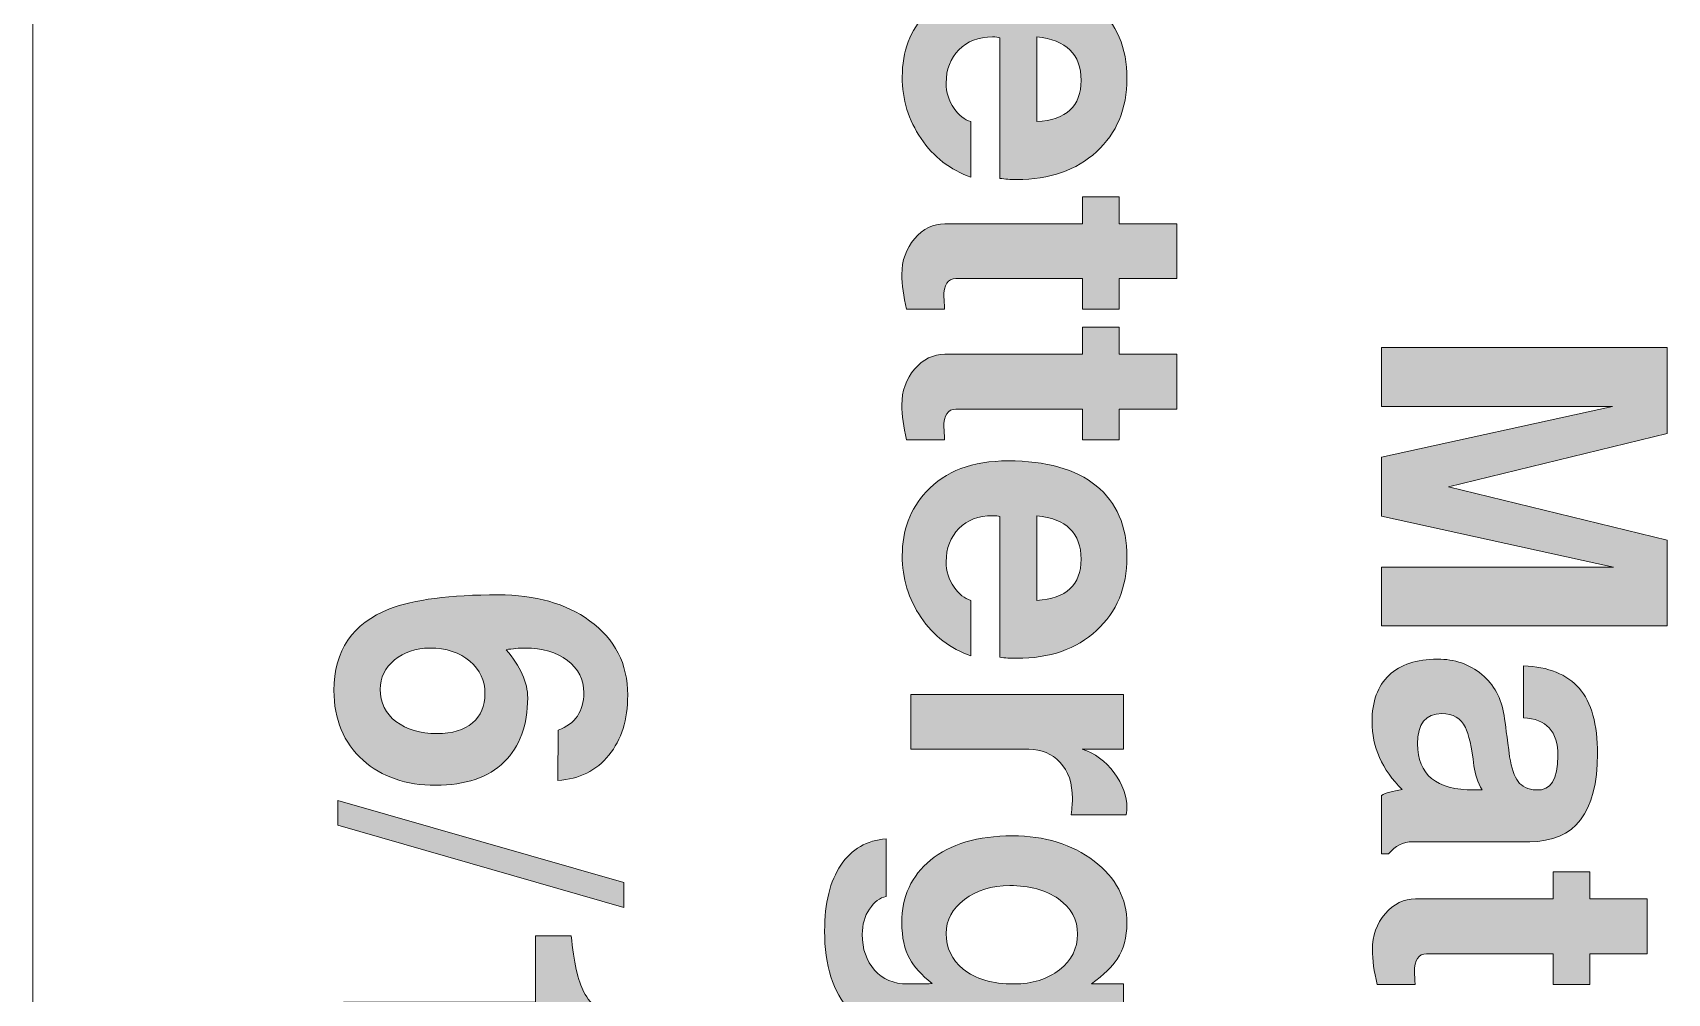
# Model space of a CAD drawing. Header units: inches. Extents: x 0.85 to 9.83, y -3.82 to -0.79.
# Drawn here: x 5.521 to 6.216, y -2.022 to -1.613 of the extents above; entities that cross this region are included whole.
import ezdxf

# ---------------------------------------------------------------- set-up
doc = ezdxf.new("R2010")
doc.units = ezdxf.units.IN
doc.header["$MEASUREMENT"] = 0
doc.layers.add('Layer 1', color=7, linetype='Continuous')

# ---------------------------------------------------------------- blocks, each defined once
blk = doc.blocks.new('block 35')
at = {"layer": 'Layer 1', "color": 7, "lineweight": 5, "true_color": 0xffffff}
blk.add_lwpolyline([(5.52138, -3.80382), (5.52138, -3.52842), (5.52138, -0.79521)], dxfattribs=at)
blk = doc.blocks.new('block 33')
at = {"layer": 'Layer 1'}
blk.add_blockref('block 35', (0, 0), dxfattribs=at)
blk = doc.blocks.new('block 54')
at = {"layer": 'Layer 1', "true_color": 0xed1f24}
h = blk.add_hatch(color=240, dxfattribs=at)
h.dxf.hatch_style = 2
edge = h.paths.add_edge_path()
edge.add_spline(control_points=[(5.93963, -1.67556), (5.93696, -1.67556), (5.93457, -1.67539), (5.93246, -1.67506), (5.93246, -1.67506), (5.93246, -1.61523), (5.93246, -1.61523), (5.93179, -1.615), (5.93074, -1.6149), (5.92929, -1.6149), (5.9234, -1.6149), (5.91865, -1.61671), (5.91505, -1.62034), (5.91143, -1.62398), (5.90963, -1.62871), (5.90963, -1.63455), (5.90963, -1.6384), (5.91073, -1.64197), (5.91296, -1.64528), (5.91507, -1.64825), (5.91746, -1.65013), (5.92013, -1.65089), (5.92013, -1.65089), (5.92013, -1.67456), (5.92013, -1.67456), (5.91135, -1.67145), (5.90429, -1.66597), (5.89896, -1.65814), (5.89363, -1.65031), (5.89096, -1.64156), (5.89096, -1.6319), (5.89096, -1.62111), (5.89435, -1.61206), (5.90112, -1.60473), (5.90923, -1.59595), (5.92084, -1.59156), (5.93596, -1.59156), (5.95218, -1.59156), (5.96465, -1.59509), (5.97338, -1.60215), (5.9821, -1.6092), (5.98646, -1.61934), (5.98646, -1.63256), (5.98646, -1.64545), (5.98215, -1.65584), (5.97354, -1.66373), (5.96493, -1.67162), (5.95363, -1.67556), (5.93963, -1.67556)], knot_values=[0, 0, 0, 0, 1, 1, 1, 2, 2, 2, 3, 3, 3, 4, 4, 4, 5, 5, 5, 6, 6, 6, 7, 7, 7, 8, 8, 8, 9, 9, 9, 10, 10, 10, 11, 11, 11, 12, 12, 12, 13, 13, 13, 14, 14, 14, 15, 15, 15, 16, 16, 16, 16], degree=3, periodic=1)
edge = h.paths.add_edge_path()
edge.add_spline(control_points=[(5.94813, -1.65089), (5.96068, -1.65022), (5.96696, -1.64439), (5.96696, -1.6334), (5.96696, -1.62229), (5.96068, -1.61613), (5.94813, -1.6149), (5.94813, -1.6149), (5.94813, -1.65089), (5.94813, -1.65089)], knot_values=[0, 0, 0, 0, 1, 1, 1, 2, 2, 2, 3, 3, 3, 3], degree=3, periodic=1)
h = blk.add_hatch(color=240, dxfattribs=at)
h.dxf.hatch_style = 2
edge = h.paths.add_edge_path()
edge.add_spline(control_points=[(5.8928, -1.73073), (5.89146, -1.72529), (5.89079, -1.72034), (5.89079, -1.7159), (5.89079, -1.71001), (5.8926, -1.70496), (5.89621, -1.70073), (5.89982, -1.69651), (5.90413, -1.6944), (5.90913, -1.6944), (5.90913, -1.6944), (5.96762, -1.6944), (5.96762, -1.6944), (5.96762, -1.6944), (5.96762, -1.6829), (5.96762, -1.6829), (5.96762, -1.6829), (5.98313, -1.6829), (5.98313, -1.6829), (5.98313, -1.6829), (5.98313, -1.6944), (5.98313, -1.6944), (5.98313, -1.6944), (6.00763, -1.6944), (6.00763, -1.6944), (6.00763, -1.6944), (6.00763, -1.71773), (6.00763, -1.71773), (6.00763, -1.71773), (5.98313, -1.71773), (5.98313, -1.71773), (5.98313, -1.71773), (5.98313, -1.73073), (5.98313, -1.73073), (5.98313, -1.73073), (5.96762, -1.73073), (5.96762, -1.73073), (5.96762, -1.73073), (5.96762, -1.71773), (5.96762, -1.71773), (5.96762, -1.71773), (5.91379, -1.71773), (5.91379, -1.71773), (5.91035, -1.71773), (5.90862, -1.72034), (5.90862, -1.72557), (5.90874, -1.72679), (5.90885, -1.72851), (5.90896, -1.73073), (5.90896, -1.73073), (5.8928, -1.73073), (5.8928, -1.73073)], knot_values=[0, 0, 0, 0, 1, 1, 1, 2, 2, 2, 3, 3, 3, 4, 4, 4, 5, 5, 5, 6, 6, 6, 7, 7, 7, 8, 8, 8, 9, 9, 9, 10, 10, 10, 11, 11, 11, 12, 12, 12, 13, 13, 13, 14, 14, 14, 15, 15, 15, 16, 16, 16, 17, 17, 17, 17], degree=3, periodic=1)
h = blk.add_hatch(color=240, dxfattribs=at)
h.dxf.hatch_style = 2
edge = h.paths.add_edge_path()
edge.add_spline(control_points=[(5.8928, -1.78623), (5.89146, -1.78078), (5.89079, -1.77584), (5.89079, -1.7714), (5.89079, -1.7655), (5.8926, -1.76045), (5.89621, -1.75623), (5.89982, -1.752), (5.90413, -1.74989), (5.90913, -1.74989), (5.90913, -1.74989), (5.96762, -1.74989), (5.96762, -1.74989), (5.96762, -1.74989), (5.96762, -1.7384), (5.96762, -1.7384), (5.96762, -1.7384), (5.98313, -1.7384), (5.98313, -1.7384), (5.98313, -1.7384), (5.98313, -1.74989), (5.98313, -1.74989), (5.98313, -1.74989), (6.00763, -1.74989), (6.00763, -1.74989), (6.00763, -1.74989), (6.00763, -1.77323), (6.00763, -1.77323), (6.00763, -1.77323), (5.98313, -1.77323), (5.98313, -1.77323), (5.98313, -1.77323), (5.98313, -1.78623), (5.98313, -1.78623), (5.98313, -1.78623), (5.96762, -1.78623), (5.96762, -1.78623), (5.96762, -1.78623), (5.96762, -1.77323), (5.96762, -1.77323), (5.96762, -1.77323), (5.91379, -1.77323), (5.91379, -1.77323), (5.91035, -1.77323), (5.90862, -1.77584), (5.90862, -1.78106), (5.90874, -1.78228), (5.90885, -1.784), (5.90896, -1.78623), (5.90896, -1.78623), (5.8928, -1.78623), (5.8928, -1.78623)], knot_values=[0, 0, 0, 0, 1, 1, 1, 2, 2, 2, 3, 3, 3, 4, 4, 4, 5, 5, 5, 6, 6, 6, 7, 7, 7, 8, 8, 8, 9, 9, 9, 10, 10, 10, 11, 11, 11, 12, 12, 12, 13, 13, 13, 14, 14, 14, 15, 15, 15, 16, 16, 16, 17, 17, 17, 17], degree=3, periodic=1)
h = blk.add_hatch(color=240, dxfattribs=at)
h.dxf.hatch_style = 2
h.paths.add_polyline_path([(6.09462, -1.8654), (6.09462, -1.8404), (6.19329, -1.8404), (6.09462, -1.81873), (6.09462, -1.79373), (6.19279, -1.77206), (6.09462, -1.77206), (6.09462, -1.74706), (6.21613, -1.74706), (6.21613, -1.78364), (6.12311, -1.80622), (6.21613, -1.82903), (6.21613, -1.8654)])
h = blk.add_hatch(color=240, dxfattribs=at)
h.dxf.hatch_style = 2
edge = h.paths.add_edge_path()
edge.add_spline(control_points=[(5.93963, -1.87923), (5.93696, -1.87923), (5.93457, -1.87906), (5.93246, -1.87873), (5.93246, -1.87873), (5.93246, -1.8189), (5.93246, -1.8189), (5.93179, -1.81867), (5.93074, -1.81856), (5.92929, -1.81856), (5.9234, -1.81856), (5.91865, -1.82038), (5.91505, -1.82401), (5.91143, -1.82764), (5.90963, -1.83238), (5.90963, -1.83822), (5.90963, -1.84207), (5.91073, -1.84564), (5.91296, -1.84894), (5.91507, -1.85192), (5.91746, -1.85379), (5.92013, -1.85456), (5.92013, -1.85456), (5.92013, -1.87823), (5.92013, -1.87823), (5.91135, -1.87512), (5.90429, -1.86964), (5.89896, -1.86181), (5.89363, -1.85398), (5.89096, -1.84523), (5.89096, -1.83556), (5.89096, -1.82478), (5.89435, -1.81573), (5.90112, -1.8084), (5.90923, -1.79961), (5.92084, -1.79523), (5.93596, -1.79523), (5.95218, -1.79523), (5.96465, -1.79875), (5.97338, -1.80581), (5.9821, -1.81287), (5.98646, -1.823), (5.98646, -1.83623), (5.98646, -1.84911), (5.98215, -1.8595), (5.97354, -1.8674), (5.96493, -1.87528), (5.95363, -1.87923), (5.93963, -1.87923)], knot_values=[0, 0, 0, 0, 1, 1, 1, 2, 2, 2, 3, 3, 3, 4, 4, 4, 5, 5, 5, 6, 6, 6, 7, 7, 7, 8, 8, 8, 9, 9, 9, 10, 10, 10, 11, 11, 11, 12, 12, 12, 13, 13, 13, 14, 14, 14, 15, 15, 15, 16, 16, 16, 16], degree=3, periodic=1)
edge = h.paths.add_edge_path()
edge.add_spline(control_points=[(5.94813, -1.85456), (5.96068, -1.85389), (5.96696, -1.84806), (5.96696, -1.83707), (5.96696, -1.82596), (5.96068, -1.8198), (5.94813, -1.81856), (5.94813, -1.81856), (5.94813, -1.85456), (5.94813, -1.85456)], knot_values=[0, 0, 0, 0, 1, 1, 1, 2, 2, 2, 3, 3, 3, 3], degree=3, periodic=1)
h = blk.add_hatch(color=240, dxfattribs=at)
h.dxf.hatch_style = 2
edge = h.paths.add_edge_path()
edge.add_spline(control_points=[(6.09462, -1.9624), (6.09462, -1.9624), (6.09462, -1.93757), (6.09462, -1.93757), (6.0964, -1.93646), (6.09934, -1.93562), (6.10346, -1.93507), (6.0949, -1.92651), (6.09062, -1.9169), (6.09062, -1.90623), (6.09062, -1.89756), (6.09304, -1.89095), (6.09787, -1.8864), (6.10271, -1.88184), (6.10956, -1.87956), (6.11846, -1.87956), (6.12579, -1.87956), (6.13207, -1.88173), (6.13729, -1.88607), (6.14251, -1.8904), (6.14568, -1.89623), (6.14679, -1.90356), (6.14724, -1.90701), (6.14801, -1.91284), (6.14912, -1.92107), (6.1499, -1.92595), (6.1511, -1.92948), (6.15271, -1.93165), (6.15432, -1.93382), (6.1569, -1.935), (6.16046, -1.93523), (6.16656, -1.93557), (6.16962, -1.93073), (6.16962, -1.92073), (6.16962, -1.91029), (6.16473, -1.9049), (6.15496, -1.90457), (6.15496, -1.90457), (6.15496, -1.8824), (6.15496, -1.8824), (6.16562, -1.88284), (6.17354, -1.88603), (6.17871, -1.89198), (6.18387, -1.89792), (6.18646, -1.90723), (6.18646, -1.9199), (6.18646, -1.94478), (6.17685, -1.95723), (6.15763, -1.95723), (6.15763, -1.95723), (6.10779, -1.95723), (6.10779, -1.95723), (6.1039, -1.95723), (6.10051, -1.95895), (6.09762, -1.9624), (6.09762, -1.9624), (6.09462, -1.9624), (6.09462, -1.9624)], knot_values=[0, 0, 0, 0, 1, 1, 1, 2, 2, 2, 3, 3, 3, 4, 4, 4, 5, 5, 5, 6, 6, 6, 7, 7, 7, 8, 8, 8, 9, 9, 9, 10, 10, 10, 11, 11, 11, 12, 12, 12, 13, 13, 13, 14, 14, 14, 15, 15, 15, 16, 16, 16, 17, 17, 17, 18, 18, 18, 19, 19, 19, 19], degree=3, periodic=1)
edge = h.paths.add_edge_path()
edge.add_spline(control_points=[(6.13396, -1.93523), (6.13396, -1.93523), (6.13746, -1.93523), (6.13746, -1.93523), (6.13557, -1.93188), (6.1344, -1.92847), (6.13396, -1.92501), (6.13295, -1.91686), (6.13173, -1.91139), (6.13029, -1.9086), (6.1284, -1.90468), (6.12507, -1.90273), (6.12029, -1.90273), (6.1134, -1.90273), (6.10996, -1.90703), (6.10996, -1.91563), (6.10996, -1.9287), (6.11796, -1.93523), (6.13396, -1.93523)], knot_values=[0, 0, 0, 0, 1, 1, 1, 2, 2, 2, 3, 3, 3, 4, 4, 4, 5, 5, 5, 6, 6, 6, 6], degree=3, periodic=1)
h = blk.add_hatch(color=240, dxfattribs=at)
h.dxf.hatch_style = 2
edge = h.paths.add_edge_path()
edge.add_spline(control_points=[(5.9628, -1.94573), (5.96313, -1.94261), (5.96329, -1.94033), (5.96329, -1.9389), (5.96329, -1.93234), (5.96154, -1.9272), (5.95804, -1.92348), (5.95454, -1.91975), (5.95013, -1.91789), (5.94479, -1.91789), (5.94479, -1.91789), (5.89463, -1.91789), (5.89463, -1.91789), (5.89463, -1.91789), (5.89463, -1.89456), (5.89463, -1.89456), (5.89463, -1.89456), (5.98496, -1.89456), (5.98496, -1.89456), (5.98496, -1.89456), (5.98496, -1.91789), (5.98496, -1.91789), (5.98496, -1.91789), (5.96746, -1.91789), (5.96746, -1.91789), (5.97279, -1.91956), (5.97729, -1.92289), (5.98096, -1.92789), (5.98463, -1.9329), (5.98646, -1.93789), (5.98646, -1.94289), (5.98646, -1.94345), (5.98635, -1.9444), (5.98612, -1.94573), (5.98612, -1.94573), (5.9628, -1.94573), (5.9628, -1.94573)], knot_values=[0, 0, 0, 0, 1, 1, 1, 2, 2, 2, 3, 3, 3, 4, 4, 4, 5, 5, 5, 6, 6, 6, 7, 7, 7, 8, 8, 8, 9, 9, 9, 10, 10, 10, 11, 11, 11, 12, 12, 12, 12], degree=3, periodic=1)
h = blk.add_hatch(color=240, dxfattribs=at)
h.dxf.hatch_style = 2
edge = h.paths.add_edge_path()
edge.add_spline(control_points=[(5.89129, -2.03923), (5.88229, -2.03923), (5.87474, -2.03583), (5.86863, -2.02906), (5.86152, -2.02117), (5.85796, -2.00989), (5.85796, -1.99523), (5.85796, -1.98334), (5.86027, -1.97398), (5.86487, -1.96714), (5.86949, -1.96031), (5.8759, -1.95662), (5.88413, -1.95606), (5.88413, -1.95606), (5.88413, -1.98052), (5.88413, -1.98052), (5.88146, -1.98109), (5.8791, -1.98287), (5.87704, -1.98589), (5.87499, -1.98891), (5.87396, -1.99248), (5.87396, -1.99661), (5.87396, -2.00287), (5.87571, -2.00795), (5.87921, -2.01186), (5.88271, -2.01577), (5.88735, -2.01773), (5.89313, -2.01773), (5.89913, -2.01773), (5.90263, -2.01767), (5.90363, -2.01756), (5.89907, -2.01388), (5.8959, -2.01035), (5.89412, -2.00701), (5.89191, -2.00298), (5.89079, -1.9979), (5.89079, -1.99175), (5.89079, -1.98058), (5.89485, -1.9717), (5.90296, -1.96512), (5.9114, -1.95818), (5.92301, -1.95473), (5.93779, -1.95473), (5.95157, -1.95473), (5.96313, -1.9583), (5.97246, -1.96545), (5.98179, -1.9726), (5.98646, -1.98142), (5.98646, -1.99192), (5.98646, -1.99784), (5.98507, -2.00293), (5.98229, -2.00718), (5.98018, -2.01029), (5.97657, -2.01381), (5.97146, -2.01773), (5.97146, -2.01773), (5.98496, -2.01773), (5.98496, -2.01773), (5.98496, -2.01773), (5.98496, -2.03923), (5.98496, -2.03923), (5.98496, -2.03923), (5.89129, -2.03923), (5.89129, -2.03923)], knot_values=[0, 0, 0, 0, 1, 1, 1, 2, 2, 2, 3, 3, 3, 4, 4, 4, 5, 5, 5, 6, 6, 6, 7, 7, 7, 8, 8, 8, 9, 9, 9, 10, 10, 10, 11, 11, 11, 12, 12, 12, 13, 13, 13, 14, 14, 14, 15, 15, 15, 16, 16, 16, 17, 17, 17, 18, 18, 18, 19, 19, 19, 20, 20, 20, 21, 21, 21, 21], degree=3, periodic=1)
edge = h.paths.add_edge_path()
edge.add_spline(control_points=[(5.93846, -2.01773), (5.94623, -2.01773), (5.95268, -2.01573), (5.95779, -2.01173), (5.9629, -2.00772), (5.96546, -2.00267), (5.96546, -1.99656), (5.96546, -1.99034), (5.96276, -1.98534), (5.95738, -1.98156), (5.95199, -1.97778), (5.94507, -1.97589), (5.93663, -1.97589), (5.92896, -1.97589), (5.92254, -1.97786), (5.91738, -1.98181), (5.91221, -1.98575), (5.90963, -1.99056), (5.90963, -1.99623), (5.90963, -2.00245), (5.91201, -2.0075), (5.9168, -2.01139), (5.92202, -2.01561), (5.92923, -2.01773), (5.93846, -2.01773)], knot_values=[0, 0, 0, 0, 1, 1, 1, 2, 2, 2, 3, 3, 3, 4, 4, 4, 5, 5, 5, 6, 6, 6, 7, 7, 7, 8, 8, 8, 8], degree=3, periodic=1)
h = blk.add_hatch(color=240, dxfattribs=at)
h.dxf.hatch_style = 2
edge = h.paths.add_edge_path()
edge.add_spline(control_points=[(6.09279, -2.0179), (6.09146, -2.01245), (6.09079, -2.00751), (6.09079, -2.00307), (6.09079, -1.99717), (6.0926, -1.99212), (6.0962, -1.98789), (6.09982, -1.98367), (6.10413, -1.98156), (6.10912, -1.98156), (6.10912, -1.98156), (6.16762, -1.98156), (6.16762, -1.98156), (6.16762, -1.98156), (6.16762, -1.97007), (6.16762, -1.97007), (6.16762, -1.97007), (6.18313, -1.97007), (6.18313, -1.97007), (6.18313, -1.97007), (6.18313, -1.98156), (6.18313, -1.98156), (6.18313, -1.98156), (6.20763, -1.98156), (6.20763, -1.98156), (6.20763, -1.98156), (6.20763, -2.0049), (6.20763, -2.0049), (6.20763, -2.0049), (6.18313, -2.0049), (6.18313, -2.0049), (6.18313, -2.0049), (6.18313, -2.0179), (6.18313, -2.0179), (6.18313, -2.0179), (6.16762, -2.0179), (6.16762, -2.0179), (6.16762, -2.0179), (6.16762, -2.0049), (6.16762, -2.0049), (6.16762, -2.0049), (6.11379, -2.0049), (6.11379, -2.0049), (6.11034, -2.0049), (6.10862, -2.00751), (6.10862, -2.01273), (6.10874, -2.01395), (6.10885, -2.01567), (6.10896, -2.0179), (6.10896, -2.0179), (6.09279, -2.0179), (6.09279, -2.0179)], knot_values=[0, 0, 0, 0, 1, 1, 1, 2, 2, 2, 3, 3, 3, 4, 4, 4, 5, 5, 5, 6, 6, 6, 7, 7, 7, 8, 8, 8, 9, 9, 9, 10, 10, 10, 11, 11, 11, 12, 12, 12, 13, 13, 13, 14, 14, 14, 15, 15, 15, 16, 16, 16, 17, 17, 17, 17], degree=3, periodic=1)
at = {"layer": 'Layer 1', "lineweight": 0}
blk.add_lwpolyline([(6.09462, -1.8654), (6.09462, -1.8404), (6.19329, -1.8404), (6.09462, -1.81873), (6.09462, -1.79373), (6.19279, -1.77206), (6.09462, -1.77206), (6.09462, -1.74706), (6.21613, -1.74706), (6.21613, -1.78364), (6.12311, -1.80622), (6.21613, -1.82903), (6.21613, -1.8654), (6.09462, -1.8654)], dxfattribs=at)
for points, knots in [([(5.93963, -1.67556), (5.93696, -1.67556), (5.93457, -1.67539), (5.93246, -1.67506), (5.93246, -1.67506), (5.93246, -1.61523), (5.93246, -1.61523), (5.93179, -1.615), (5.93074, -1.6149), (5.92929, -1.6149), (5.9234, -1.6149), (5.91865, -1.61671), (5.91505, -1.62034), (5.91143, -1.62398), (5.90963, -1.62871), (5.90963, -1.63455), (5.90963, -1.6384), (5.91073, -1.64197), (5.91296, -1.64528), (5.91507, -1.64825), (5.91746, -1.65013), (5.92013, -1.65089), (5.92013, -1.65089), (5.92013, -1.67456), (5.92013, -1.67456), (5.91135, -1.67145), (5.90429, -1.66597), (5.89896, -1.65814), (5.89363, -1.65031), (5.89096, -1.64156), (5.89096, -1.6319), (5.89096, -1.62111), (5.89435, -1.61206), (5.90112, -1.60473), (5.90923, -1.59595), (5.92084, -1.59156), (5.93596, -1.59156), (5.95218, -1.59156), (5.96465, -1.59509), (5.97338, -1.60215), (5.9821, -1.6092), (5.98646, -1.61934), (5.98646, -1.63256), (5.98646, -1.64545), (5.98215, -1.65584), (5.97354, -1.66373), (5.96493, -1.67162), (5.95363, -1.67556), (5.93963, -1.67556)], [0, 0, 0, 0, 1, 1, 1, 2, 2, 2, 3, 3, 3, 4, 4, 4, 5, 5, 5, 6, 6, 6, 7, 7, 7, 8, 8, 8, 9, 9, 9, 10, 10, 10, 11, 11, 11, 12, 12, 12, 13, 13, 13, 14, 14, 14, 15, 15, 15, 16, 16, 16, 16]), ([(5.94813, -1.65089), (5.96068, -1.65022), (5.96696, -1.64439), (5.96696, -1.6334), (5.96696, -1.62229), (5.96068, -1.61613), (5.94813, -1.6149), (5.94813, -1.6149), (5.94813, -1.65089), (5.94813, -1.65089)], [0, 0, 0, 0, 1, 1, 1, 2, 2, 2, 3, 3, 3, 3]), ([(5.8928, -1.73073), (5.89146, -1.72529), (5.89079, -1.72034), (5.89079, -1.7159), (5.89079, -1.71001), (5.8926, -1.70496), (5.89621, -1.70073), (5.89982, -1.69651), (5.90413, -1.6944), (5.90913, -1.6944), (5.90913, -1.6944), (5.96762, -1.6944), (5.96762, -1.6944), (5.96762, -1.6944), (5.96762, -1.6829), (5.96762, -1.6829), (5.96762, -1.6829), (5.98313, -1.6829), (5.98313, -1.6829), (5.98313, -1.6829), (5.98313, -1.6944), (5.98313, -1.6944), (5.98313, -1.6944), (6.00763, -1.6944), (6.00763, -1.6944), (6.00763, -1.6944), (6.00763, -1.71773), (6.00763, -1.71773), (6.00763, -1.71773), (5.98313, -1.71773), (5.98313, -1.71773), (5.98313, -1.71773), (5.98313, -1.73073), (5.98313, -1.73073), (5.98313, -1.73073), (5.96762, -1.73073), (5.96762, -1.73073), (5.96762, -1.73073), (5.96762, -1.71773), (5.96762, -1.71773), (5.96762, -1.71773), (5.91379, -1.71773), (5.91379, -1.71773), (5.91035, -1.71773), (5.90862, -1.72034), (5.90862, -1.72557), (5.90874, -1.72679), (5.90885, -1.72851), (5.90896, -1.73073), (5.90896, -1.73073), (5.8928, -1.73073), (5.8928, -1.73073)], [0, 0, 0, 0, 1, 1, 1, 2, 2, 2, 3, 3, 3, 4, 4, 4, 5, 5, 5, 6, 6, 6, 7, 7, 7, 8, 8, 8, 9, 9, 9, 10, 10, 10, 11, 11, 11, 12, 12, 12, 13, 13, 13, 14, 14, 14, 15, 15, 15, 16, 16, 16, 17, 17, 17, 17]), ([(5.8928, -1.78623), (5.89146, -1.78078), (5.89079, -1.77584), (5.89079, -1.7714), (5.89079, -1.7655), (5.8926, -1.76045), (5.89621, -1.75623), (5.89982, -1.752), (5.90413, -1.74989), (5.90913, -1.74989), (5.90913, -1.74989), (5.96762, -1.74989), (5.96762, -1.74989), (5.96762, -1.74989), (5.96762, -1.7384), (5.96762, -1.7384), (5.96762, -1.7384), (5.98313, -1.7384), (5.98313, -1.7384), (5.98313, -1.7384), (5.98313, -1.74989), (5.98313, -1.74989), (5.98313, -1.74989), (6.00763, -1.74989), (6.00763, -1.74989), (6.00763, -1.74989), (6.00763, -1.77323), (6.00763, -1.77323), (6.00763, -1.77323), (5.98313, -1.77323), (5.98313, -1.77323), (5.98313, -1.77323), (5.98313, -1.78623), (5.98313, -1.78623), (5.98313, -1.78623), (5.96762, -1.78623), (5.96762, -1.78623), (5.96762, -1.78623), (5.96762, -1.77323), (5.96762, -1.77323), (5.96762, -1.77323), (5.91379, -1.77323), (5.91379, -1.77323), (5.91035, -1.77323), (5.90862, -1.77584), (5.90862, -1.78106), (5.90874, -1.78228), (5.90885, -1.784), (5.90896, -1.78623), (5.90896, -1.78623), (5.8928, -1.78623), (5.8928, -1.78623)], [0, 0, 0, 0, 1, 1, 1, 2, 2, 2, 3, 3, 3, 4, 4, 4, 5, 5, 5, 6, 6, 6, 7, 7, 7, 8, 8, 8, 9, 9, 9, 10, 10, 10, 11, 11, 11, 12, 12, 12, 13, 13, 13, 14, 14, 14, 15, 15, 15, 16, 16, 16, 17, 17, 17, 17]), ([(5.93963, -1.87923), (5.93696, -1.87923), (5.93457, -1.87906), (5.93246, -1.87873), (5.93246, -1.87873), (5.93246, -1.8189), (5.93246, -1.8189), (5.93179, -1.81867), (5.93074, -1.81856), (5.92929, -1.81856), (5.9234, -1.81856), (5.91865, -1.82038), (5.91505, -1.82401), (5.91143, -1.82764), (5.90963, -1.83238), (5.90963, -1.83822), (5.90963, -1.84207), (5.91073, -1.84564), (5.91296, -1.84894), (5.91507, -1.85192), (5.91746, -1.85379), (5.92013, -1.85456), (5.92013, -1.85456), (5.92013, -1.87823), (5.92013, -1.87823), (5.91135, -1.87512), (5.90429, -1.86964), (5.89896, -1.86181), (5.89363, -1.85398), (5.89096, -1.84523), (5.89096, -1.83556), (5.89096, -1.82478), (5.89435, -1.81573), (5.90112, -1.8084), (5.90923, -1.79961), (5.92084, -1.79523), (5.93596, -1.79523), (5.95218, -1.79523), (5.96465, -1.79875), (5.97338, -1.80581), (5.9821, -1.81287), (5.98646, -1.823), (5.98646, -1.83623), (5.98646, -1.84911), (5.98215, -1.8595), (5.97354, -1.8674), (5.96493, -1.87528), (5.95363, -1.87923), (5.93963, -1.87923)], [0, 0, 0, 0, 1, 1, 1, 2, 2, 2, 3, 3, 3, 4, 4, 4, 5, 5, 5, 6, 6, 6, 7, 7, 7, 8, 8, 8, 9, 9, 9, 10, 10, 10, 11, 11, 11, 12, 12, 12, 13, 13, 13, 14, 14, 14, 15, 15, 15, 16, 16, 16, 16]), ([(5.94813, -1.85456), (5.96068, -1.85389), (5.96696, -1.84806), (5.96696, -1.83707), (5.96696, -1.82596), (5.96068, -1.8198), (5.94813, -1.81856), (5.94813, -1.81856), (5.94813, -1.85456), (5.94813, -1.85456)], [0, 0, 0, 0, 1, 1, 1, 2, 2, 2, 3, 3, 3, 3]), ([(6.09462, -1.9624), (6.09462, -1.9624), (6.09462, -1.93757), (6.09462, -1.93757), (6.0964, -1.93646), (6.09934, -1.93562), (6.10346, -1.93507), (6.0949, -1.92651), (6.09062, -1.9169), (6.09062, -1.90623), (6.09062, -1.89756), (6.09304, -1.89095), (6.09787, -1.8864), (6.10271, -1.88184), (6.10956, -1.87956), (6.11846, -1.87956), (6.12579, -1.87956), (6.13207, -1.88173), (6.13729, -1.88607), (6.14251, -1.8904), (6.14568, -1.89623), (6.14679, -1.90356), (6.14724, -1.90701), (6.14801, -1.91284), (6.14912, -1.92107), (6.1499, -1.92595), (6.1511, -1.92948), (6.15271, -1.93165), (6.15432, -1.93382), (6.1569, -1.935), (6.16046, -1.93523), (6.16656, -1.93557), (6.16962, -1.93073), (6.16962, -1.92073), (6.16962, -1.91029), (6.16473, -1.9049), (6.15496, -1.90457), (6.15496, -1.90457), (6.15496, -1.8824), (6.15496, -1.8824), (6.16562, -1.88284), (6.17354, -1.88603), (6.17871, -1.89198), (6.18387, -1.89792), (6.18646, -1.90723), (6.18646, -1.9199), (6.18646, -1.94478), (6.17685, -1.95723), (6.15763, -1.95723), (6.15763, -1.95723), (6.10779, -1.95723), (6.10779, -1.95723), (6.1039, -1.95723), (6.10051, -1.95895), (6.09762, -1.9624), (6.09762, -1.9624), (6.09462, -1.9624), (6.09462, -1.9624)], [0, 0, 0, 0, 1, 1, 1, 2, 2, 2, 3, 3, 3, 4, 4, 4, 5, 5, 5, 6, 6, 6, 7, 7, 7, 8, 8, 8, 9, 9, 9, 10, 10, 10, 11, 11, 11, 12, 12, 12, 13, 13, 13, 14, 14, 14, 15, 15, 15, 16, 16, 16, 17, 17, 17, 18, 18, 18, 19, 19, 19, 19]), ([(5.9628, -1.94573), (5.96313, -1.94261), (5.96329, -1.94033), (5.96329, -1.9389), (5.96329, -1.93234), (5.96154, -1.9272), (5.95804, -1.92348), (5.95454, -1.91975), (5.95013, -1.91789), (5.94479, -1.91789), (5.94479, -1.91789), (5.89463, -1.91789), (5.89463, -1.91789), (5.89463, -1.91789), (5.89463, -1.89456), (5.89463, -1.89456), (5.89463, -1.89456), (5.98496, -1.89456), (5.98496, -1.89456), (5.98496, -1.89456), (5.98496, -1.91789), (5.98496, -1.91789), (5.98496, -1.91789), (5.96746, -1.91789), (5.96746, -1.91789), (5.97279, -1.91956), (5.97729, -1.92289), (5.98096, -1.92789), (5.98463, -1.9329), (5.98646, -1.93789), (5.98646, -1.94289), (5.98646, -1.94345), (5.98635, -1.9444), (5.98612, -1.94573), (5.98612, -1.94573), (5.9628, -1.94573), (5.9628, -1.94573)], [0, 0, 0, 0, 1, 1, 1, 2, 2, 2, 3, 3, 3, 4, 4, 4, 5, 5, 5, 6, 6, 6, 7, 7, 7, 8, 8, 8, 9, 9, 9, 10, 10, 10, 11, 11, 11, 12, 12, 12, 12]), ([(6.13396, -1.93523), (6.13396, -1.93523), (6.13746, -1.93523), (6.13746, -1.93523), (6.13557, -1.93188), (6.1344, -1.92847), (6.13396, -1.92501), (6.13295, -1.91686), (6.13173, -1.91139), (6.13029, -1.9086), (6.1284, -1.90468), (6.12507, -1.90273), (6.12029, -1.90273), (6.1134, -1.90273), (6.10996, -1.90703), (6.10996, -1.91563), (6.10996, -1.9287), (6.11796, -1.93523), (6.13396, -1.93523)], [0, 0, 0, 0, 1, 1, 1, 2, 2, 2, 3, 3, 3, 4, 4, 4, 5, 5, 5, 6, 6, 6, 6]), ([(5.89129, -2.03923), (5.88229, -2.03923), (5.87474, -2.03583), (5.86863, -2.02906), (5.86152, -2.02117), (5.85796, -2.00989), (5.85796, -1.99523), (5.85796, -1.98334), (5.86027, -1.97398), (5.86487, -1.96714), (5.86949, -1.96031), (5.8759, -1.95662), (5.88413, -1.95606), (5.88413, -1.95606), (5.88413, -1.98052), (5.88413, -1.98052), (5.88146, -1.98109), (5.8791, -1.98287), (5.87704, -1.98589), (5.87499, -1.98891), (5.87396, -1.99248), (5.87396, -1.99661), (5.87396, -2.00287), (5.87571, -2.00795), (5.87921, -2.01186), (5.88271, -2.01577), (5.88735, -2.01773), (5.89313, -2.01773), (5.89913, -2.01773), (5.90263, -2.01767), (5.90363, -2.01756), (5.89907, -2.01388), (5.8959, -2.01035), (5.89412, -2.00701), (5.89191, -2.00298), (5.89079, -1.9979), (5.89079, -1.99175), (5.89079, -1.98058), (5.89485, -1.9717), (5.90296, -1.96512), (5.9114, -1.95818), (5.92301, -1.95473), (5.93779, -1.95473), (5.95157, -1.95473), (5.96313, -1.9583), (5.97246, -1.96545), (5.98179, -1.9726), (5.98646, -1.98142), (5.98646, -1.99192), (5.98646, -1.99784), (5.98507, -2.00293), (5.98229, -2.00718), (5.98018, -2.01029), (5.97657, -2.01381), (5.97146, -2.01773), (5.97146, -2.01773), (5.98496, -2.01773), (5.98496, -2.01773), (5.98496, -2.01773), (5.98496, -2.03923), (5.98496, -2.03923), (5.98496, -2.03923), (5.89129, -2.03923), (5.89129, -2.03923)], [0, 0, 0, 0, 1, 1, 1, 2, 2, 2, 3, 3, 3, 4, 4, 4, 5, 5, 5, 6, 6, 6, 7, 7, 7, 8, 8, 8, 9, 9, 9, 10, 10, 10, 11, 11, 11, 12, 12, 12, 13, 13, 13, 14, 14, 14, 15, 15, 15, 16, 16, 16, 17, 17, 17, 18, 18, 18, 19, 19, 19, 20, 20, 20, 21, 21, 21, 21]), ([(6.09279, -2.0179), (6.09146, -2.01245), (6.09079, -2.00751), (6.09079, -2.00307), (6.09079, -1.99717), (6.0926, -1.99212), (6.0962, -1.98789), (6.09982, -1.98367), (6.10413, -1.98156), (6.10912, -1.98156), (6.10912, -1.98156), (6.16762, -1.98156), (6.16762, -1.98156), (6.16762, -1.98156), (6.16762, -1.97007), (6.16762, -1.97007), (6.16762, -1.97007), (6.18313, -1.97007), (6.18313, -1.97007), (6.18313, -1.97007), (6.18313, -1.98156), (6.18313, -1.98156), (6.18313, -1.98156), (6.20763, -1.98156), (6.20763, -1.98156), (6.20763, -1.98156), (6.20763, -2.0049), (6.20763, -2.0049), (6.20763, -2.0049), (6.18313, -2.0049), (6.18313, -2.0049), (6.18313, -2.0049), (6.18313, -2.0179), (6.18313, -2.0179), (6.18313, -2.0179), (6.16762, -2.0179), (6.16762, -2.0179), (6.16762, -2.0179), (6.16762, -2.0049), (6.16762, -2.0049), (6.16762, -2.0049), (6.11379, -2.0049), (6.11379, -2.0049), (6.11034, -2.0049), (6.10862, -2.00751), (6.10862, -2.01273), (6.10874, -2.01395), (6.10885, -2.01567), (6.10896, -2.0179), (6.10896, -2.0179), (6.09279, -2.0179), (6.09279, -2.0179)], [0, 0, 0, 0, 1, 1, 1, 2, 2, 2, 3, 3, 3, 4, 4, 4, 5, 5, 5, 6, 6, 6, 7, 7, 7, 8, 8, 8, 9, 9, 9, 10, 10, 10, 11, 11, 11, 12, 12, 12, 13, 13, 13, 14, 14, 14, 15, 15, 15, 16, 16, 16, 17, 17, 17, 17]), ([(5.93846, -2.01773), (5.94623, -2.01773), (5.95268, -2.01573), (5.95779, -2.01173), (5.9629, -2.00772), (5.96546, -2.00267), (5.96546, -1.99656), (5.96546, -1.99034), (5.96276, -1.98534), (5.95738, -1.98156), (5.95199, -1.97778), (5.94507, -1.97589), (5.93663, -1.97589), (5.92896, -1.97589), (5.92254, -1.97786), (5.91738, -1.98181), (5.91221, -1.98575), (5.90963, -1.99056), (5.90963, -1.99623), (5.90963, -2.00245), (5.91201, -2.0075), (5.9168, -2.01139), (5.92202, -2.01561), (5.92923, -2.01773), (5.93846, -2.01773)], [0, 0, 0, 0, 1, 1, 1, 2, 2, 2, 3, 3, 3, 4, 4, 4, 5, 5, 5, 6, 6, 6, 7, 7, 7, 8, 8, 8, 8])]:
    blk.add_open_spline(points, degree=3, knots=knots, dxfattribs=at)
blk = doc.blocks.new('block 56')
at = {"layer": 'Layer 1', "true_color": 0xed1f24}
h = blk.add_hatch(color=240, dxfattribs=at)
h.dxf.hatch_style = 2
edge = h.paths.add_edge_path()
edge.add_spline(control_points=[(5.6926, -1.93322), (5.68005, -1.93322), (5.66977, -1.92966), (5.66177, -1.92255), (5.65354, -1.91511), (5.64943, -1.90522), (5.64943, -1.89289), (5.64943, -1.87589), (5.65732, -1.86433), (5.6731, -1.85822), (5.68332, -1.85422), (5.69871, -1.85222), (5.71927, -1.85222), (5.73505, -1.85222), (5.74799, -1.85589), (5.7581, -1.86322), (5.76888, -1.871), (5.77427, -1.88155), (5.77427, -1.89488), (5.77427, -1.90533), (5.77161, -1.91383), (5.76631, -1.92039), (5.761, -1.92694), (5.75376, -1.93056), (5.7446, -1.93122), (5.7446, -1.93122), (5.74477, -1.90972), (5.74477, -1.90972), (5.75199, -1.90706), (5.7556, -1.90177), (5.7556, -1.89389), (5.7556, -1.88822), (5.7533, -1.88364), (5.74868, -1.88013), (5.74407, -1.87663), (5.73804, -1.87488), (5.7306, -1.87488), (5.72805, -1.87488), (5.72538, -1.87511), (5.7226, -1.87556), (5.72871, -1.88266), (5.73177, -1.8895), (5.73177, -1.89605), (5.73177, -1.90761), (5.72843, -1.91669), (5.72177, -1.92331), (5.7151, -1.92991), (5.70538, -1.93322), (5.6926, -1.93322)], knot_values=[0, 0, 0, 0, 1, 1, 1, 2, 2, 2, 3, 3, 3, 4, 4, 4, 5, 5, 5, 6, 6, 6, 7, 7, 7, 8, 8, 8, 9, 9, 9, 10, 10, 10, 11, 11, 11, 12, 12, 12, 13, 13, 13, 14, 14, 14, 15, 15, 15, 16, 16, 16, 16], degree=3, periodic=1)
edge = h.paths.add_edge_path()
edge.add_spline(control_points=[(5.69327, -1.91122), (5.69971, -1.91122), (5.70471, -1.9097), (5.70827, -1.90668), (5.71183, -1.90365), (5.7136, -1.8995), (5.7136, -1.89421), (5.7136, -1.88871), (5.71146, -1.88411), (5.70719, -1.88042), (5.70291, -1.87673), (5.69721, -1.87488), (5.6901, -1.87488), (5.68421, -1.87488), (5.67924, -1.87657), (5.67518, -1.87992), (5.67113, -1.88328), (5.6691, -1.88744), (5.6691, -1.8924), (5.6691, -1.89812), (5.67133, -1.90269), (5.67577, -1.9061), (5.68021, -1.90951), (5.68604, -1.91122), (5.69327, -1.91122)], knot_values=[0, 0, 0, 0, 1, 1, 1, 2, 2, 2, 3, 3, 3, 4, 4, 4, 5, 5, 5, 6, 6, 6, 7, 7, 7, 8, 8, 8, 8], degree=3, periodic=1)
h = blk.add_hatch(color=240, dxfattribs=at)
h.dxf.hatch_style = 2
h.paths.add_polyline_path([(5.7726, -1.98522), (5.6511, -1.95022), (5.6511, -1.93964), (5.7726, -1.97464)])
h = blk.add_hatch(color=240, dxfattribs=at)
h.dxf.hatch_style = 2
edge = h.paths.add_edge_path()
edge.add_spline(control_points=[(5.65344, -2.04888), (5.65344, -2.04888), (5.65344, -2.02555), (5.65344, -2.02555), (5.65344, -2.02555), (5.7351, -2.02555), (5.7351, -2.02555), (5.7351, -2.02555), (5.7351, -1.99722), (5.7351, -1.99722), (5.7351, -1.99722), (5.75027, -1.99722), (5.75027, -1.99722), (5.75138, -2.00844), (5.75316, -2.01644), (5.7556, -2.02122), (5.7586, -2.02677), (5.76394, -2.03105), (5.7716, -2.03405), (5.7716, -2.03405), (5.7716, -2.04888), (5.7716, -2.04888), (5.7716, -2.04888), (5.65344, -2.04888), (5.65344, -2.04888)], knot_values=[0, 0, 0, 0, 1, 1, 1, 2, 2, 2, 3, 3, 3, 4, 4, 4, 5, 5, 5, 6, 6, 6, 7, 7, 7, 8, 8, 8, 8], degree=3, periodic=1)
h = blk.add_hatch(color=240, dxfattribs=at)
h.dxf.hatch_style = 2
edge = h.paths.add_edge_path()
edge.add_spline(control_points=[(5.75377, -2.16639), (5.72911, -2.14661), (5.70633, -2.13411), (5.68544, -2.12889), (5.67699, -2.12678), (5.66632, -2.12511), (5.65344, -2.12389), (5.65344, -2.12389), (5.65344, -2.10006), (5.65344, -2.10006), (5.67788, -2.10417), (5.69569, -2.1087), (5.70685, -2.11364), (5.71802, -2.11858), (5.7326, -2.12789), (5.7506, -2.14155), (5.7506, -2.14155), (5.7506, -2.08322), (5.7506, -2.08322), (5.7506, -2.08322), (5.7716, -2.08322), (5.7716, -2.08322), (5.7716, -2.08322), (5.7716, -2.16639), (5.7716, -2.16639), (5.7716, -2.16639), (5.75377, -2.16639), (5.75377, -2.16639)], knot_values=[0, 0, 0, 0, 1, 1, 1, 2, 2, 2, 3, 3, 3, 4, 4, 4, 5, 5, 5, 6, 6, 6, 7, 7, 7, 8, 8, 8, 9, 9, 9, 9], degree=3, periodic=1)
h = blk.add_hatch(color=240, dxfattribs=at)
h.dxf.hatch_style = 2
h.paths.add_polyline_path([(5.7726, -2.21689), (5.6511, -2.18189), (5.6511, -2.17131), (5.7726, -2.20631)])
h = blk.add_hatch(color=240, dxfattribs=at)
h.dxf.hatch_style = 2
edge = h.paths.add_edge_path()
edge.add_spline(control_points=[(5.65344, -2.28055), (5.65344, -2.28055), (5.65344, -2.25722), (5.65344, -2.25722), (5.65344, -2.25722), (5.7351, -2.25722), (5.7351, -2.25722), (5.7351, -2.25722), (5.7351, -2.22889), (5.7351, -2.22889), (5.7351, -2.22889), (5.75027, -2.22889), (5.75027, -2.22889), (5.75138, -2.24011), (5.75316, -2.24811), (5.7556, -2.25289), (5.7586, -2.25844), (5.76394, -2.26272), (5.7716, -2.26572), (5.7716, -2.26572), (5.7716, -2.28055), (5.7716, -2.28055), (5.7716, -2.28055), (5.65344, -2.28055), (5.65344, -2.28055)], knot_values=[0, 0, 0, 0, 1, 1, 1, 2, 2, 2, 3, 3, 3, 4, 4, 4, 5, 5, 5, 6, 6, 6, 7, 7, 7, 8, 8, 8, 8], degree=3, periodic=1)
h = blk.add_hatch(color=240, dxfattribs=at)
h.dxf.hatch_style = 2
h.paths.add_polyline_path([(5.67944, -2.39722), (5.67944, -2.38489), (5.65344, -2.38489), (5.65344, -2.36155), (5.67944, -2.36155), (5.67944, -2.31422), (5.69927, -2.31422), (5.7716, -2.35772), (5.7716, -2.38489), (5.69877, -2.38489), (5.69877, -2.39722)])
h.paths.add_polyline_path([(5.69877, -2.36155), (5.74823, -2.36155), (5.69877, -2.33084)])
at = {"layer": 'Layer 1', "lineweight": 0}
for points in [[(5.7726, -1.98522), (5.6511, -1.95022), (5.6511, -1.93964), (5.7726, -1.97464), (5.7726, -1.98522)], [(5.7726, -2.21689), (5.6511, -2.18189), (5.6511, -2.17131), (5.7726, -2.20631), (5.7726, -2.21689)], [(5.67944, -2.39722), (5.67944, -2.38489), (5.65344, -2.38489), (5.65344, -2.36155), (5.67944, -2.36155), (5.67944, -2.31422), (5.69927, -2.31422), (5.7716, -2.35772), (5.7716, -2.38489), (5.69877, -2.38489), (5.69877, -2.39722), (5.67944, -2.39722)], [(5.69877, -2.36155), (5.74823, -2.36155), (5.69877, -2.33084), (5.69877, -2.36155)]]:
    blk.add_lwpolyline(points, dxfattribs=at)
for points, knots in [([(5.6926, -1.93322), (5.68005, -1.93322), (5.66977, -1.92966), (5.66177, -1.92255), (5.65354, -1.91511), (5.64943, -1.90522), (5.64943, -1.89289), (5.64943, -1.87589), (5.65732, -1.86433), (5.6731, -1.85822), (5.68332, -1.85422), (5.69871, -1.85222), (5.71927, -1.85222), (5.73505, -1.85222), (5.74799, -1.85589), (5.7581, -1.86322), (5.76888, -1.871), (5.77427, -1.88155), (5.77427, -1.89488), (5.77427, -1.90533), (5.77161, -1.91383), (5.76631, -1.92039), (5.761, -1.92694), (5.75376, -1.93056), (5.7446, -1.93122), (5.7446, -1.93122), (5.74477, -1.90972), (5.74477, -1.90972), (5.75199, -1.90706), (5.7556, -1.90177), (5.7556, -1.89389), (5.7556, -1.88822), (5.7533, -1.88364), (5.74868, -1.88013), (5.74407, -1.87663), (5.73804, -1.87488), (5.7306, -1.87488), (5.72805, -1.87488), (5.72538, -1.87511), (5.7226, -1.87556), (5.72871, -1.88266), (5.73177, -1.8895), (5.73177, -1.89605), (5.73177, -1.90761), (5.72843, -1.91669), (5.72177, -1.92331), (5.7151, -1.92991), (5.70538, -1.93322), (5.6926, -1.93322)], [0, 0, 0, 0, 1, 1, 1, 2, 2, 2, 3, 3, 3, 4, 4, 4, 5, 5, 5, 6, 6, 6, 7, 7, 7, 8, 8, 8, 9, 9, 9, 10, 10, 10, 11, 11, 11, 12, 12, 12, 13, 13, 13, 14, 14, 14, 15, 15, 15, 16, 16, 16, 16]), ([(5.69327, -1.91122), (5.69971, -1.91122), (5.70471, -1.9097), (5.70827, -1.90668), (5.71183, -1.90365), (5.7136, -1.8995), (5.7136, -1.89421), (5.7136, -1.88871), (5.71146, -1.88411), (5.70719, -1.88042), (5.70291, -1.87673), (5.69721, -1.87488), (5.6901, -1.87488), (5.68421, -1.87488), (5.67924, -1.87657), (5.67518, -1.87992), (5.67113, -1.88328), (5.6691, -1.88744), (5.6691, -1.8924), (5.6691, -1.89812), (5.67133, -1.90269), (5.67577, -1.9061), (5.68021, -1.90951), (5.68604, -1.91122), (5.69327, -1.91122)], [0, 0, 0, 0, 1, 1, 1, 2, 2, 2, 3, 3, 3, 4, 4, 4, 5, 5, 5, 6, 6, 6, 7, 7, 7, 8, 8, 8, 8]), ([(5.65344, -2.04888), (5.65344, -2.04888), (5.65344, -2.02555), (5.65344, -2.02555), (5.65344, -2.02555), (5.7351, -2.02555), (5.7351, -2.02555), (5.7351, -2.02555), (5.7351, -1.99722), (5.7351, -1.99722), (5.7351, -1.99722), (5.75027, -1.99722), (5.75027, -1.99722), (5.75138, -2.00844), (5.75316, -2.01644), (5.7556, -2.02122), (5.7586, -2.02677), (5.76394, -2.03105), (5.7716, -2.03405), (5.7716, -2.03405), (5.7716, -2.04888), (5.7716, -2.04888), (5.7716, -2.04888), (5.65344, -2.04888), (5.65344, -2.04888)], [0, 0, 0, 0, 1, 1, 1, 2, 2, 2, 3, 3, 3, 4, 4, 4, 5, 5, 5, 6, 6, 6, 7, 7, 7, 8, 8, 8, 8]), ([(5.75377, -2.16639), (5.72911, -2.14661), (5.70633, -2.13411), (5.68544, -2.12889), (5.67699, -2.12678), (5.66632, -2.12511), (5.65344, -2.12389), (5.65344, -2.12389), (5.65344, -2.10006), (5.65344, -2.10006), (5.67788, -2.10417), (5.69569, -2.1087), (5.70685, -2.11364), (5.71802, -2.11858), (5.7326, -2.12789), (5.7506, -2.14155), (5.7506, -2.14155), (5.7506, -2.08322), (5.7506, -2.08322), (5.7506, -2.08322), (5.7716, -2.08322), (5.7716, -2.08322), (5.7716, -2.08322), (5.7716, -2.16639), (5.7716, -2.16639), (5.7716, -2.16639), (5.75377, -2.16639), (5.75377, -2.16639)], [0, 0, 0, 0, 1, 1, 1, 2, 2, 2, 3, 3, 3, 4, 4, 4, 5, 5, 5, 6, 6, 6, 7, 7, 7, 8, 8, 8, 9, 9, 9, 9]), ([(5.65344, -2.28055), (5.65344, -2.28055), (5.65344, -2.25722), (5.65344, -2.25722), (5.65344, -2.25722), (5.7351, -2.25722), (5.7351, -2.25722), (5.7351, -2.25722), (5.7351, -2.22889), (5.7351, -2.22889), (5.7351, -2.22889), (5.75027, -2.22889), (5.75027, -2.22889), (5.75138, -2.24011), (5.75316, -2.24811), (5.7556, -2.25289), (5.7586, -2.25844), (5.76394, -2.26272), (5.7716, -2.26572), (5.7716, -2.26572), (5.7716, -2.28055), (5.7716, -2.28055), (5.7716, -2.28055), (5.65344, -2.28055), (5.65344, -2.28055)], [0, 0, 0, 0, 1, 1, 1, 2, 2, 2, 3, 3, 3, 4, 4, 4, 5, 5, 5, 6, 6, 6, 7, 7, 7, 8, 8, 8, 8])]:
    blk.add_open_spline(points, degree=3, knots=knots, dxfattribs=at)
blk = doc.blocks.new('block 52')
at = {"layer": 'Layer 1'}
for name in ['block 54', 'block 56']:
    blk.add_blockref(name, (0, 0), dxfattribs=at)

msp = doc.modelspace()

# ---------------------------------------------------------------- block references
at = {"layer": 'Layer 1'}
for name in ['block 33', 'block 52']:
    msp.add_blockref(name, (0, 0), dxfattribs=at)

doc.saveas('drawing.dxf')
